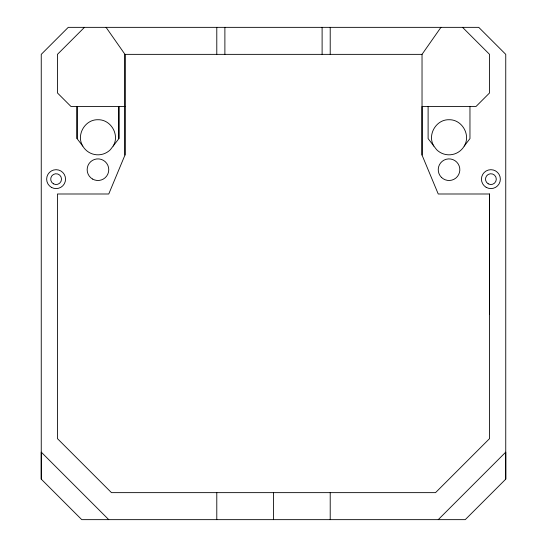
<?xml version="1.0" encoding="UTF-8"?>
<svg xmlns="http://www.w3.org/2000/svg" width="547" height="547" viewBox="0 0 547 547"><rect width="100%" height="100%" fill="white"/><g stroke="black" fill="none" stroke-linecap="round" stroke-linejoin="round"><path stroke-width="0.82" d="M438.236 519.65L505.749 452.137L505.749 479.138L465.244 519.65L81.756 519.65L41.251 479.138L41.251 452.137L108.764 519.65M77.038 138.603L77.038 106.46L77.038 138.603L82.761 146.063A17.552 17.552 0 0 0 110.371 149.693L118.89 138.603L118.89 106.46L118.89 138.603M462.543 27.35L489.544 54.358L489.544 92.956L476.04 106.46L422.031 106.46L422.031 155.068L438.236 193.994L489.544 193.994L489.544 438.632L435.535 492.642L111.465 492.642L57.456 438.632L57.456 193.994L108.764 193.994L124.969 155.068L124.969 54.358L106.063 27.35M422.031 155.068L422.031 54.358L440.937 27.35M113.161 146.063C119.991 135.02 110.932 119.342 97.961 119.731C84.99 119.342 75.937 135.02 82.761 146.063M428.11 106.46L428.11 138.603L436.629 149.693A17.552 17.552 0 0 0 464.239 146.063C471.063 135.02 462.01 119.342 449.039 119.731C436.068 119.342 427.009 135.02 433.839 146.063M464.239 146.063L469.962 138.603L469.962 106.46M84.457 27.35L57.449 54.358L57.456 92.956L70.953 106.46L124.969 106.46M422.031 54.358L124.969 54.358L124.969 155.068M505.749 479.138L505.749 54.358L478.748 27.35L68.252 27.35L41.251 54.358L41.251 479.138M489.544 193.994L489.544 314.375M330.21 27.35L330.21 54.358M330.21 492.642L330.21 519.65M322.108 27.35L322.108 54.358M273.5 492.642L273.5 519.65M224.885 27.35L224.885 54.358M216.79 27.35L216.79 54.358M216.79 492.642L216.79 519.65M92.559 179.047A10.803 10.803 0 0 0 108.764 169.693A10.803 10.803 0 0 0 92.559 160.333A10.803 10.803 0 0 0 92.559 179.047M441.402 177.331A10.803 10.803 0 0 0 459.473 172.49A10.803 10.803 0 0 0 446.243 159.259A10.803 10.803 0 0 0 441.402 177.331M51.377 187.327A9.449 9.449 0 0 0 65.551 179.142A9.449 9.449 0 0 0 51.377 170.958A9.449 9.449 0 0 0 51.377 187.327M486.174 187.327A9.449 9.449 0 0 0 500.348 179.142A9.449 9.449 0 0 0 486.174 170.958A9.449 9.449 0 0 0 486.174 187.327M488.197 183.819A5.402 5.402 0 0 0 496.3 179.142A5.402 5.402 0 0 0 488.197 174.466A5.402 5.402 0 0 0 488.197 183.819M53.401 183.819A5.402 5.402 0 0 0 61.503 179.142A5.402 5.402 0 0 0 53.401 174.466A5.402 5.402 0 0 0 53.401 183.819"/></g></svg>
